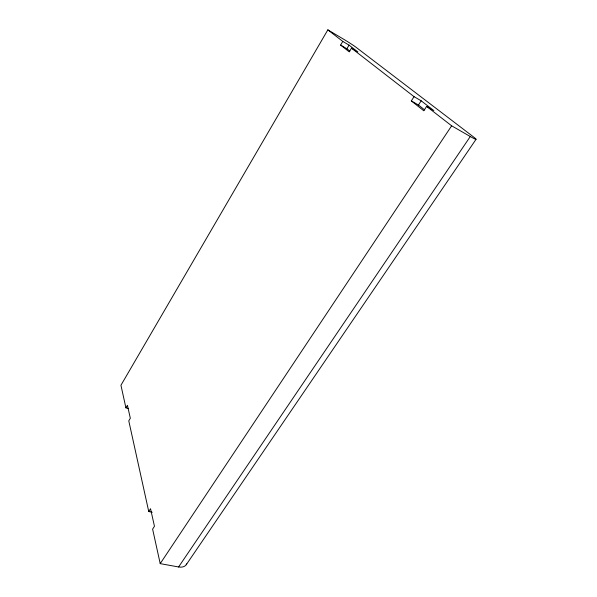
<?xml version="1.0" encoding="UTF-8"?>
<svg xmlns="http://www.w3.org/2000/svg" width="597" height="597" viewBox="0 0 597 597"><rect width="100%" height="100%" fill="white"/><g stroke="black" fill="none" stroke-linecap="round" stroke-linejoin="round"><path stroke-width="0.9" d="M327.85 29.85L342.775 41.417L340.618 45.066L349.252 51.879L351.476 48.163L414.042 96.654L411.318 100.915L423.773 110.758L426.601 106.393L451.645 125.803L470.287 136.526A15.477 0.963 32.5 0 0 473.824 137.176L356.043 47.282A11.724 0.552 32 0 0 342.976 38.827L327.85 29.85L120.945 385.266L125.915 407.841L128.527 408.564M125.915 407.841L127.43 405.281L130.325 418.266L128.78 420.855L148.743 511.525L152.228 512.271M349.82 51.051L346.902 48.76L349.058 45.133L342.775 41.417M148.743 511.525L150.534 508.719L154.459 526.285L152.616 529.121L160.212 563.635L178.593 566.971A12.41 7.903 36.5 0 0 186.742 563.844M424.743 109.982L418.452 105.027L421.176 100.803L414.042 96.654M160.212 563.635L451.645 125.803M178.593 566.971L470.287 136.526M186.227 564.747L476.055 139.295M411.318 100.915L418.452 105.027M426.601 106.393L433.87 110.602L421.176 100.803M340.618 45.066L346.902 48.76M351.476 48.163L357.872 51.932L349.058 45.133"/></g></svg>
